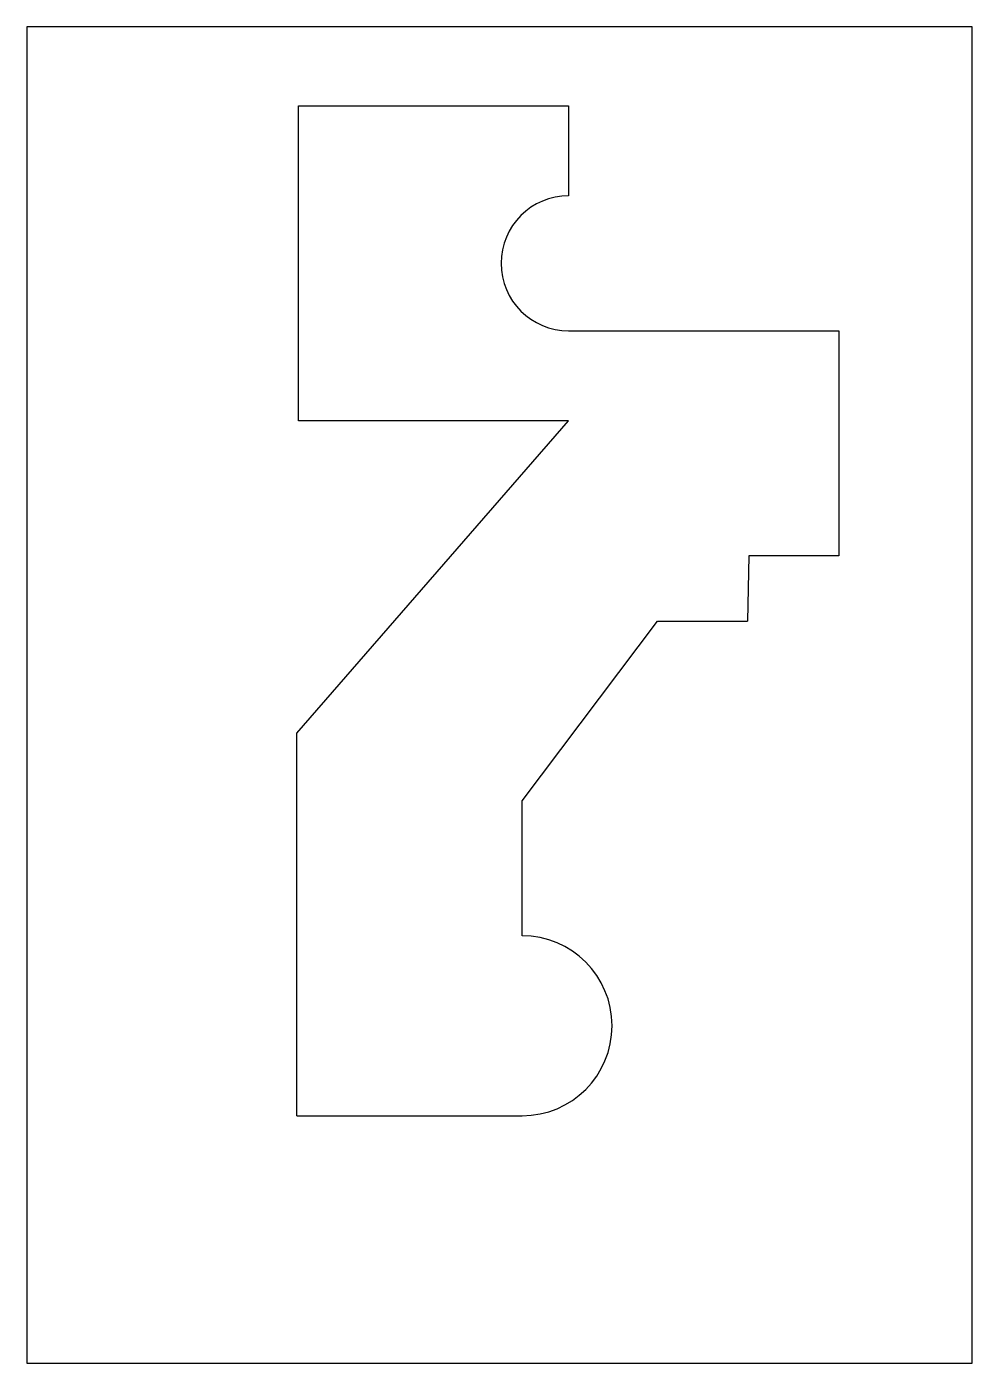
# Model space of a CAD drawing. Header units: millimetres. Extents: x 0 to 210, y 0 to 297.
import ezdxf

# ---------------------------------------------------------------- set-up
doc = ezdxf.new("R2010")
doc.units = ezdxf.units.MM
doc.header["$MEASUREMENT"] = 0

msp = doc.modelspace()

# ---------------------------------------------------------------- linework, layer by layer
for p, q in [((60.36, 209.43), (60.36, 279.43)), ((60.36, 279.43), (120.36, 279.43)), ((120.36, 279.43), (120.36, 259.43)), ((120.36, 229.43), (180.36, 229.43)), ((180.36, 229.43), (180.36, 179.43)), ((60, 140), (120.36, 209.43)), ((120.36, 209.43), (60.36, 209.43)), ((160.36, 179.43), (160.09, 164.93)), ((180.36, 179.43), (160.36, 179.43)), ((110, 125), (140.09, 164.93)), ((140.09, 164.93), (160.09, 164.93)), ((60, 55), (60, 140)), ((110, 95), (110, 125)), ((60, 55), (110, 55))]:
    msp.add_line(p, q)
msp.add_lwpolyline([(0, 0), (210, 0), (210, 297), (0, 297)], close=True)
for centre, radius, start, end in [((120.36, 244.43), 15, 90, 270), ((110, 75), 20, 270, 90)]:
    msp.add_arc(centre, radius, start, end)

doc.saveas('drawing.dxf')
